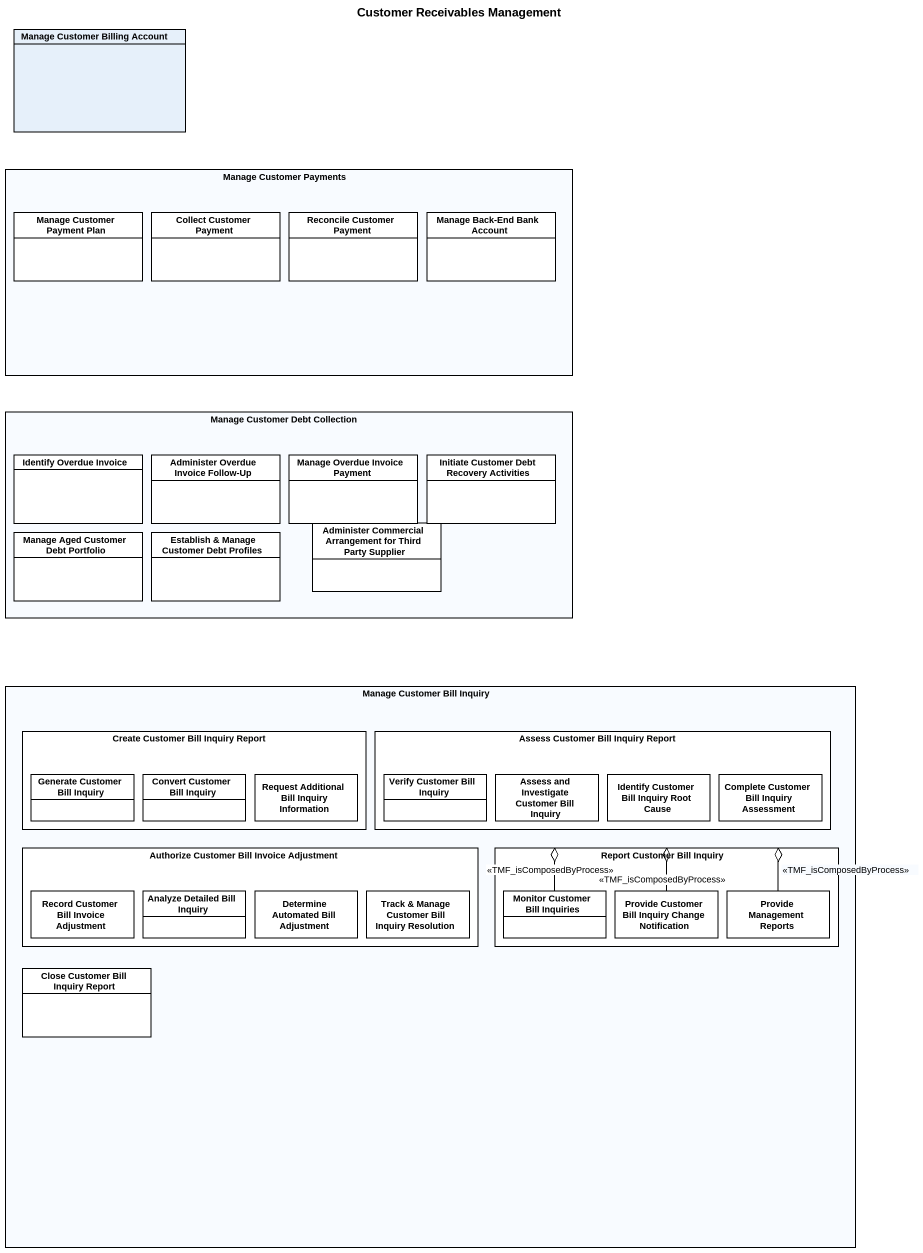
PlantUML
@startuml
title Customer Receivables Management
hide circle
hide empty members
class "Manage Customer Billing Account" as Manage_Customer_Billing
rectangle "Manage Customer Payments" as Manage_Customer_Payments {
  class "Manage Customer Payment Plan" as Manage_Customer_Payment_Plan #FFFFFF
  class "Collect Customer Payment" as Collect_Customer_Payment #FFFFFF
  class "Reconcile Customer Payment" as Reconcile_Customer_Payment #FFFFFF
  class "Manage Back-End Bank Account" as Manage_Back_End_Bank_Account #FFFFFF
}
rectangle "Manage Customer Debt Collection" as Manage_Customer_Debt {
  class "Identify Overdue Invoice" as Identify_Overdue_Invoice #FFFFFF
  class "Administer Overdue Invoice Follow-Up" as Administer_Overdue_Invoice #FFFFFF
  class "Manage Overdue Invoice Payment" as Manage_Overdue_Invoice #FFFFFF
  class "Initiate Customer Debt Recovery Activities" as Initiate_Customer_Debt #FFFFFF
  class "Manage Aged Customer Debt Portfolio" as Manage_Aged_Customer_Debt #FFFFFF
  class "Establish & Manage Customer Debt Profiles" as Establish_Manage_Customer #FFFFFF
  class "Administer Commercial Arrangement for Third Party Supplier" as Administer_Commercial #FFFFFF
}
rectangle "Manage Customer Bill Inquiry" as Manage_Customer_Bill_Inquiry {
  rectangle "Create Customer Bill Inquiry Report" as Create_Customer_Bill #FFFFFF {
    class "Generate Customer Bill Inquiry" as Generate_Customer_Bill #FFFFFF
    class "Convert Customer Bill Inquiry" as Convert_Customer_Bill #FFFFFF
    class "Request Additional Bill Inquiry Information" as Request_Additional_Bill #FFFFFF
  }
  rectangle "Assess Customer Bill Inquiry Report" as Assess_Customer_Bill #FFFFFF {
    class "Verify Customer Bill Inquiry" as Verify_Customer_Bill_Inquiry #FFFFFF
    class "Assess and Investigate Customer Bill Inquiry" as Assess_and_Investigate #FFFFFF
    class "Identify Customer Bill Inquiry Root Cause" as Identify_Customer_Bill #FFFFFF
    class "Complete Customer Bill Inquiry Assessment" as Complete_Customer_Bill #FFFFFF
  }
  rectangle "Authorize Customer Bill Invoice Adjustment" as Authorize_Customer_Bill #FFFFFF {
    class "Record Customer Bill Invoice Adjustment" as Record_Customer_Bill #FFFFFF
    class "Analyze Detailed Bill Inquiry" as Analyze_Detailed_Bill #FFFFFF
    class "Determine Automated Bill Adjustment" as Determine_Automated_Bill #FFFFFF
    class "Track & Manage Customer Bill Inquiry Resolution" as Track_Manage_Customer_Bill #FFFFFF
  }
  rectangle "Report Customer Bill Inquiry" as Report_Customer_Bill_Inquiry #FFFFFF {
    class "Monitor Customer Bill Inquiries" as Monitor_Customer_Bill #FFFFFF
    class "Provide Customer Bill Inquiry Change Notification" as Provide_Customer_Bill #FFFFFF
    class "Provide Management Reports" as Provide_Management_Reports #FFFFFF
  }
  class "Close Customer Bill Inquiry Report" as Close_Customer_Bill_Inquiry #FFFFFF
}
Monitor_Customer_Bill -right-o Report_Customer_Bill_Inquiry : <<TMF_isComposedByProcess>>
Provide_Customer_Bill -up-o Report_Customer_Bill_Inquiry : <<TMF_isComposedByProcess>>
Provide_Management_Reports -left-o Report_Customer_Bill_Inquiry : <<TMF_isComposedByProcess>>
@enduml
